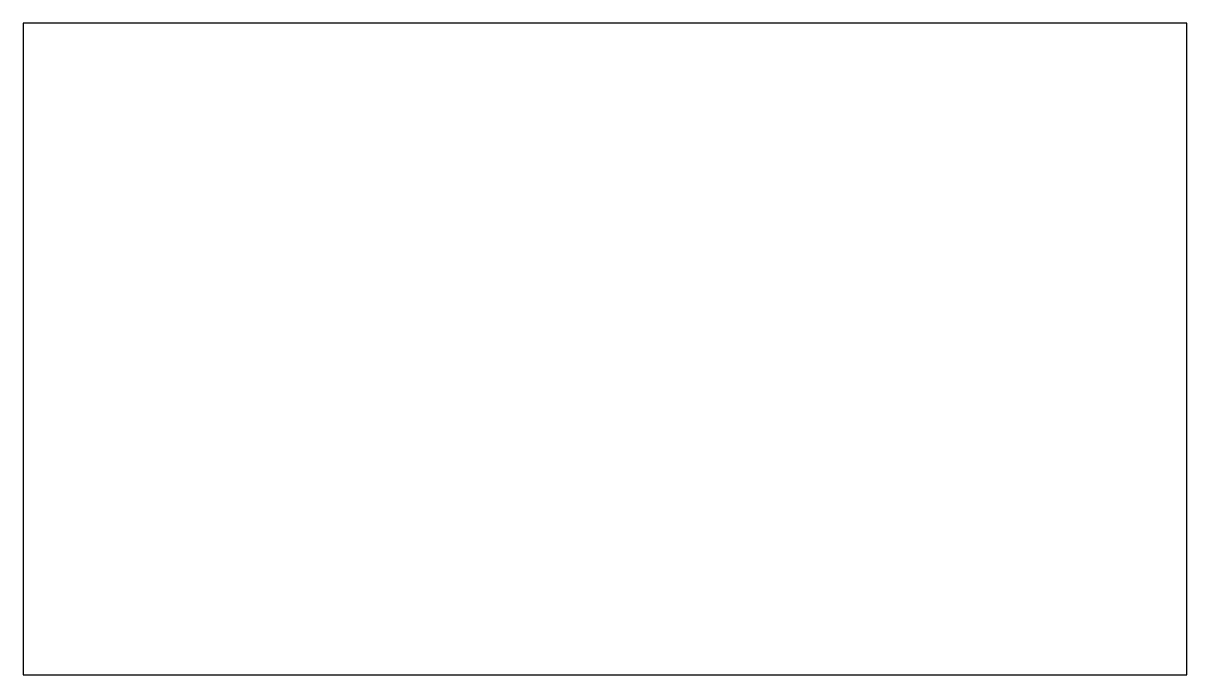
# Model space of a CAD drawing. Header units: millimetres. Extents: x 0 to 600, y -336 to 0.
import ezdxf

# ---------------------------------------------------------------- set-up
doc = ezdxf.new("R2010")
doc.units = ezdxf.units.MM

msp = doc.modelspace()

# ---------------------------------------------------------------- linework, layer by layer
at = {"color": 7, "linetype": 'Continuous', "lineweight": 25}
for p, q in [((0, 0), (0, -336)), ((600, 0), (0, 0)), ((600, -336), (600, 0)), ((0, -336), (600, -336))]:
    msp.add_line(p, q, dxfattribs=at)

doc.saveas('drawing.dxf')
